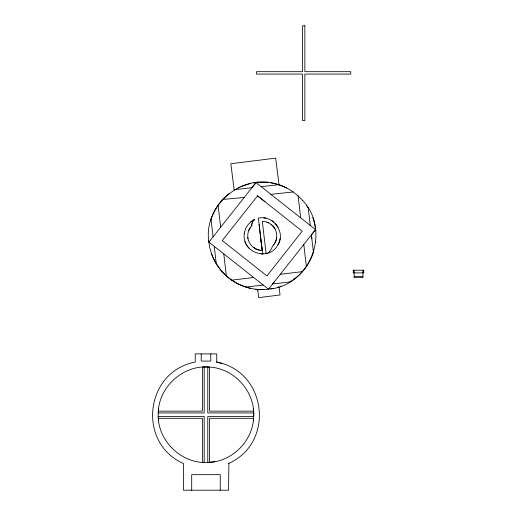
<?xml version="1.0" encoding="UTF-8"?>
<svg xmlns="http://www.w3.org/2000/svg" width="516" height="516" viewBox="0 0 516 516"><rect width="100%" height="100%" fill="white"/><g stroke="black" fill="none" stroke-linecap="round" stroke-linejoin="round"><path stroke-width="0.77" d="M253.666 416.528C255.252 391.509 234.058 368.069 208.98 367.037C182.419 364.722 157.567 388.09 158.193 414.735C157.567 441.373 182.419 464.748 208.98 462.433C232.722 461.356 253.356 440.335 253.666 416.528L207.774 416.528L207.774 462.413L214.94 461.678M202.982 367.037L204.188 367.057L204.188 412.942L158.302 412.942L158.567 408.743M253.395 420.721L253.775 414.735L253.395 408.743M244.3 233.825C241.462 252.659 269.165 262.025 277.995 244.726C285.993 231.942 272.751 214.54 258.374 218.171L262.154 250.376C254.678 250.557 247.906 244.01 247.764 236.56C247.512 232.632 249.06 228.691 251.737 225.847C251.647 223.441 252.717 220.932 254.691 219.461C249.047 222.028 244.952 227.646 244.3 233.819L244.332 233.458M267.578 253.156C270.416 251.75 271.371 248.402 272.738 245.919C275.402 243.075 276.963 239.16 276.724 235.251C276.608 227.756 269.797 221.229 262.322 221.383L266.101 253.588M315.521 242.41L315.579 241.74M261.167 186.663L278.485 184.722C243.23 171.731 202.846 205.052 208.896 242.139L268.494 289.186L273.145 288.425M270.668 288.979C311.367 283.968 330.917 230.271 302.557 200.305L302.499 200.253M251.853 224.17L252.066 223.254M248.783 230.413L250.563 227.24M274.357 243.829L274.905 242.984A14.377 14.377 0 0 0 276.634 237.831M223.789 253.949L226.35 275.873C237.644 286.025 253.395 291.147 268.494 289.186L315.573 229.62L314.708 224.131L312.819 217.649M208.896 242.139L255.988 182.574L315.573 229.62L315.766 230.8M269.616 251.473L268.92 252.272M311.845 238.785L311.393 234.922L315.573 229.62M257.548 195.861L222.228 240.572L266.94 275.918L302.234 231.187L257.426 195.757L265.011 201.762M274.351 281.775L272.622 283.961L289.902 281.962M253.543 277.524L231.755 280.143M273.615 244.874L273.912 244.526M250.84 221.854L254.691 219.461M228.878 463.387C275.228 442.335 266.791 371.526 216.733 362.097L216.733 353.905L195.229 353.905L195.229 362.097C145.022 371.552 136.746 442.715 183.393 463.503L183.393 490.2L228.575 490.2L228.878 463.387L228.575 463.503M238.057 187.979L239.811 187.076M278.634 287.012L279.04 286.864L280.059 294.952L258.722 297.635L257.684 289.424L257.826 290.527M240.869 186.547L250.112 183.599M277.26 287.502L278.376 287.102M280.24 286.432L280.917 286.187M253.646 182.806L255.988 182.574L251.937 187.695L234.851 189.611L234.167 190.075L230.852 163.753L275.673 158.115L279.04 184.883M280.252 274.312L302.221 271.674M246.022 287.044L263.25 285.051M222.835 199.434L244.216 197.467M270.887 194.339L293.178 191.971C287.425 187.863 280.807 185.076 273.951 183.406M257.574 182.419L267.282 182.354M204.188 367.057L208.98 367.037M354.105 276.46L362.948 276.46M158.418 411.149L202.395 411.149L202.395 367.108M253.55 411.149L209.567 411.149L209.567 367.108M253.666 412.942L207.774 412.942L207.774 367.057M158.418 418.321L202.395 418.321L202.395 462.362L204.188 462.413L204.188 416.528L158.302 416.528L158.567 420.721M253.55 418.321L209.567 418.321L209.567 462.362M260.941 253.904L263.212 253.93M262.154 250.376L260.87 250.318M257.2 289.411L263.947 289.618M263.895 217.9L265.785 218.152M273.551 183.341L271.023 182.941M267.998 182.464L268.655 182.567M255.775 289.186L256.349 289.276M219.326 362.761L216.714 362.09L222.596 363.599M266.849 222.106L268.546 222.796M253.253 247.261L255.942 248.964M273.886 222.054L272.061 220.706M271.223 224.499L271.597 224.776A14.603 14.603 0 0 1 275.028 228.994M292.443 191.397L298.113 195.867L300.68 217.862M262.792 253.93L260.915 239.785M297.777 195.538L302.557 200.305M226.35 275.873L221.925 271.448C217.52 266.314 214.05 260.438 211.657 254.111L209.773 247.622L208.716 240.959M275.525 223.628L278.156 227.317M306.697 205.645L308.258 208.277L310.277 225.44M245.126 241.591L245.377 242.385A17.976 17.976 0 0 0 248.957 248.131M211.637 254.027L211.657 254.111A53.845 53.845 0 0 0 232.032 280.362A53.864 53.864 0 0 0 250.531 288.347M247.815 237.573L248.002 238.618M261.173 241.991L261.315 243.217M260.909 239.74L260.812 238.927M261.644 246.035L261.36 243.584M260.793 238.792L260.361 235.083M261.09 241.288L261.135 241.707M261.07 241.14L261.025 240.72M311.393 234.922L313.418 252.137M211.063 219.635L213.089 236.838M214.211 246.326L216.243 263.508M303.795 244.532L306.349 266.443M259.129 224.537L260.277 234.354M218.113 205.342L220.68 227.246M261.922 248.409L261.735 246.777M251.756 225.105L251.776 225.815M362.948 270.242L362.948 277.653L354.105 277.653L354.105 270.242M220.261 490.2L220.261 474.668L191.7 474.668L191.7 490.2M210.76 353.905L210.76 361.077L201.201 361.077L201.201 353.905M259.393 250.118A14.358 14.358 0 0 1 254.349 248.073M313.876 250.86A53.677 53.677 0 0 1 289.637 282.117M210.612 220.9A53.683 53.683 0 0 1 229.272 193.403M279.014 184.799A53.709 53.709 0 0 1 286.632 187.966M280.149 238.302A17.821 17.821 0 0 1 277.995 244.726M304.859 25.8L302.473 25.8L302.473 71.685L256.587 71.685L256.587 74.078L302.473 74.078L302.473 120.557L304.859 120.557L304.859 74.078L350.745 74.078L350.745 71.685L304.859 71.685L304.859 25.8M363.78 270.242L353.267 270.242L353.267 272.874L363.78 272.874L363.78 270.242"/></g></svg>
